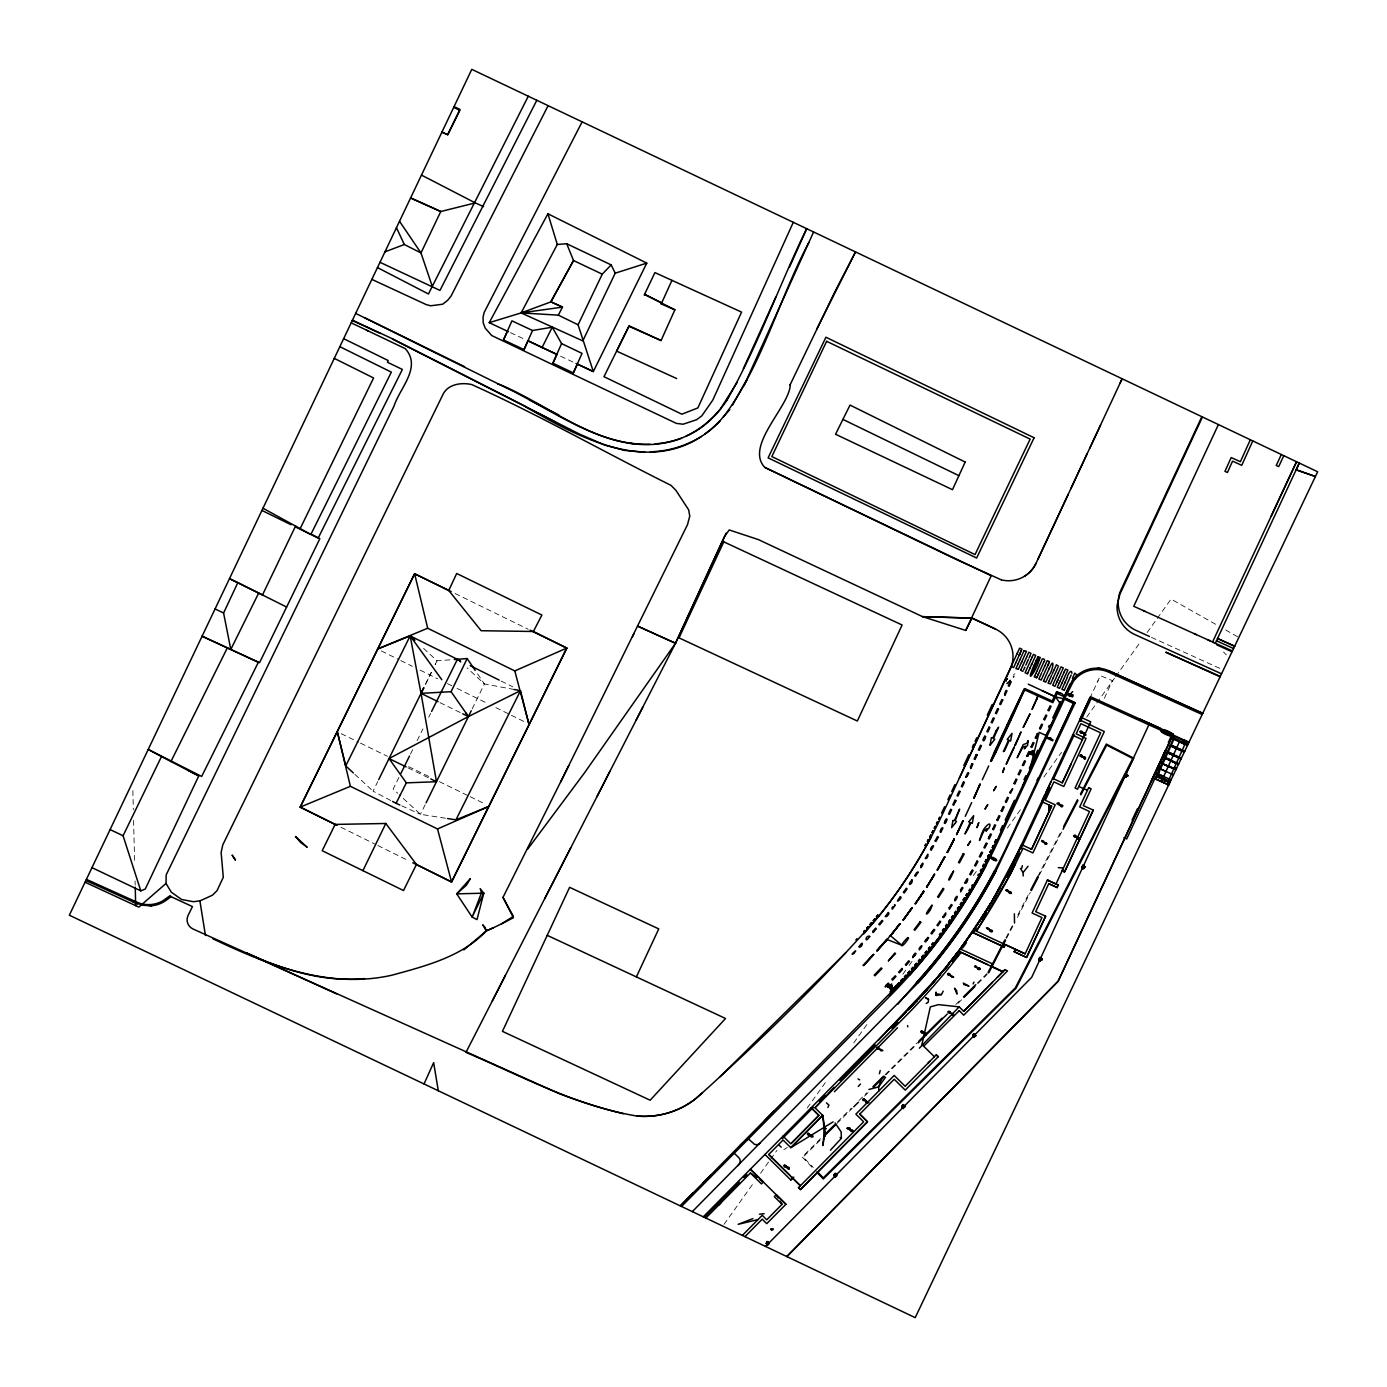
<?xml version="1.0" encoding="UTF-8"?>
<svg xmlns="http://www.w3.org/2000/svg" width="1387" height="1387" viewBox="0 0 1387 1387"><rect width="100%" height="100%" fill="white"/><g stroke="black" fill="none" stroke-linecap="round" stroke-linejoin="round"><path stroke-width="0.75" stroke-dasharray="5 3.75" d="M1104.364 698.337L1112.374 680.653L1100.376 675.677L1090.65 696.586M1097.568 681.71L1098.036 680.688M1014.955 673.839L1013.498 674.55M390.787 800.507L373.051 791.162L377.749 781.574M472.187 708.878L484.41 683.947L476.365 672.106M425.168 804.72L420.452 814.308L399.837 804.997M398.919 777.413L393.162 789.064L397.705 793.26M410.448 754.129L413.343 748.304M417.175 740.537L422.948 728.903M428.722 717.252L430.629 713.369M1005.956 937.889L1012.926 924.453M1017.885 914.865L1029.813 891.824M1037.753 876.48L1061.61 830.414M1006.529 938.427L1013.481 925.025M1017.434 917.379L1030.316 892.482M1039.244 875.249L1062.043 831.229M724.031 1224.34L754.251 1182.053M760.561 1173.263L769.369 1160.919M770.635 1159.168L776.928 1150.36M807.147 1108.092L827.293 1079.901M853.733 1042.92L867.586 1023.554M902.85 974.229L907.878 967.19M909.144 965.421L912.923 960.151M973.362 875.596L978.407 868.557M1007.361 828.056L1021.213 808.673M1043.874 776.98L1061.506 752.309M1086.697 717.096L1095.505 704.752M1096.77 703.001L1114.402 678.347M1115.651 676.579L1140.842 641.349M1147.136 632.541L1155.96 620.214M1157.209 618.463L1171.061 599.08L1216.243 624.653M787.313 1147.378L783.811 1149.754M820.584 1138.675L802.154 1156.966L812.73 1167.975M837.488 1121.892L851.323 1108.161M859.004 1100.55L866.684 1092.921M885.131 1074.613L917.396 1042.591M955.816 1004.465L961.954 998.363M977.315 983.123L988.081 972.443M820.046 1140.27L803.177 1157.018L813.233 1167.455M836.916 1123.539L852.242 1108.317M864.5 1096.146L869.112 1091.586M885.964 1074.838L916.634 1044.411M958.036 1003.321L962.63 998.761M977.956 983.539L987.163 974.42M449.943 659.848L437.026 660.801L422.792 647.608M445.504 818.226L420.452 814.308L399.213 794.664M514.144 689.478L484.41 683.947L467.02 667.84M1151.435 637.361L1221.41 669.106M510.433 332.637L525.864 339.884M560.556 356.182L574.045 362.527M455.075 593.515L528.256 629.265M439.991 702.637L460.831 712.831M341.185 733.688L358.522 742.166M360.447 743.103L387.424 756.279M408.61 766.63L429.797 776.98M439.419 781.679L468.303 795.791M470.228 796.727L485.641 804.252M408.021 767.826L430.802 778.939M381.373 650.971L398.832 659.605M400.774 660.559L412.424 666.332M420.192 670.164L437.651 678.798M447.36 683.6L455.109 687.449M457.051 688.403L488.103 703.764M495.87 707.613L509.445 714.322M511.387 715.293L524.98 722.003M340.959 827.259L375.894 844.544M377.836 845.515L408.888 860.876M501.158 681.052L512.774 686.825M1225.657 629.975L1238.834 637.431M354.864 774.327L373.051 791.162M1223.525 651.994L1226.333 654.889M132.857 790.659L133.325 809.783M133.585 820.393L134.574 860.321M135.076 881.022L135.18 885.131M431.374 672.296L424.786 685.715L431.374 672.296M437.026 660.801L435.137 664.633L437.026 660.801"/><path stroke-width="1.5" d="M772.906 1229.888L772.906 1228.917M974.541 1034.199L973.483 1034.65L974.61 1034.407M560.677 782.008L687.467 524.719L689.772 516.137L688.663 509.861L675.885 490.287L671.013 485.363C604.403 452.197 539.526 415.233 471.736 384.563C461.871 382.327 448.608 383.887 443.303 393.787L222.804 844.822L221.122 852.433L223.29 877.295L217.013 890.679L212.384 895.239L199.901 900.891L193.313 901.706L181.541 899.469L171.277 892.153L166.024 883.45L166.163 874.92L394.047 406.044C399.751 387.979 422.047 367.243 405.264 348.64L351.188 322.824M787.469 1168.409L786.498 1166.866M787.053 1167.334L785.892 1165.808M865.956 1101.035C863.91 1104.555 873.238 1101.694 866.355 1102.214M924.106 1032.934L925.961 1035.205L926.048 1033.28L924.314 1034.026L926.013 1034.754L925.753 1033.367M951.378 1013.446L951.759 1014.66M1044.186 842.169L1043.457 841.146M1045.209 844.094C1044.931 843.764 1049.456 843.539 1044.064 842.672M880.572 1050.67C883.64 1050.046 878.751 1050.722 882.843 1050.6C880.78 1049.248 879.479 1049.005 877.503 1047.168C874.868 1048 879.566 1050.843 879.081 1048.139M973.137 1037.077C974.992 1037.441 972.339 1036.124 975.546 1035.135M976.743 967.71C971.94 965.3 977.87 966.496 977.956 968.941M1007.69 890.142C1007.447 888.911 1003.876 891.442 1007.708 890.333C1003.148 888.269 1009.632 893.575 1008.626 891.026M1082.484 868.747L1083.888 868.626L1082.571 867.829M767.375 1241.868L767.826 1242.665M768.138 1241.66C765.607 1242.319 768.363 1248.543 767.878 1241.937M834.437 1176.453C837.419 1175.257 832.755 1176.887 834.714 1173.541M835.841 1173.575C834.385 1174.39 835.373 1172.587 835.858 1176.332M973.969 1034.269L974.714 1034.234M767.462 1244.052L767.288 1245.214M767.895 1244.243L766.734 1244.156M902.868 1104.624L903.457 1107.415L903.11 1104.728M903.457 1107.467C901.377 1107.051 905.33 1109.063 902.261 1108.109M903.613 1107.762L903.128 1107.537M903.665 1105.82L903.37 1108.542L902.833 1107.554M975.876 1035.708L974.68 1036.089L973.761 1034.442M973.362 1034.719L974.246 1034.979M974.472 1036.748C974.576 1037.303 971.195 1034.442 975.13 1035.829M1040.475 958.885C1040.198 957.238 1039.175 957.966 1040.839 957.828M1041.516 958.538L1039.591 960.341L1041.533 958.712M1040.198 958.001L1040.25 961.295L1039.886 959.908M1083.975 865.54C1080.334 865.488 1086.316 866.476 1082.397 868.574M1084.946 866.511C1084.842 867.707 1082.311 867.291 1082.571 867.412M1125.464 777.309C1126.539 777.431 1126.157 773.513 1126.625 776.668M1126.331 774.709C1127.614 772.611 1123.973 774.639 1126.539 774.05M767.479 1245.197L767.15 1244.122M767.358 1242.613L767.947 1241.816L767.098 1242.319M835.529 1173.766L834.679 1174.095L835.667 1173.194M835.754 1176.661L834.523 1176.817L835.217 1175.743M903.856 1105.075L902.538 1105.058L903.024 1107.814M903.665 1105.231L902.504 1105.595L903.683 1105.092M973.223 1034.182L974.385 1036.158M1040.371 961.104L1039.678 960.133M1039.851 960.602L1039.366 960.497M1040.077 958.365L1039.609 957.481L1040.839 957.637M1082.796 866.234C1084.599 866.944 1081.652 867.846 1083.715 868.453M1082.571 868.557L1082.71 865.783L1083.178 867.447M1127.839 775.801L1126.938 774.813L1126.105 776.703M1125.204 776.98C1128.741 773.946 1123.678 773.131 1126.4 776.408M767.046 1244.52L767.375 1242.787L767.323 1243.74M767.861 1244.885L768.589 1243.411M766.994 1244.451C767.358 1243.931 767.826 1243.428 769.3 1242.839M835.165 1177.112L834.714 1175.066L835.72 1175.049M834.506 1175.274C833.188 1175.292 836.413 1174.425 835.095 1174.304M835.234 1174.546L835.546 1176.228L834.627 1175.933M902.504 1105.63L903.093 1105.352M973.31 1037.251L973.431 1034.477M974.472 1033.714L974.402 1036.835L974.541 1034.598M1040.025 960.255L1039.522 957.619M1040.059 958.764L1040.025 959.735L1039.227 958.642M1041.845 959.96L1040.025 959.908M1082.831 865.852L1083.282 867.135M1125.967 775.853L1126.036 774.9M1126.469 774.466C1126.053 775.056 1126.504 775.818 1127.943 775.922M1126.331 774.379L1126.123 776.165M902.885 1107.988C901.273 1105.907 906.821 1108.196 904.532 1105.976M903.492 1107.797C901.047 1105.508 902.191 1107.519 902.469 1106.185M1040.614 960.22L1040.562 958.781M887.611 986.816L889.882 984.805L888.755 986.851M1069.169 694.939C1064.28 693.049 1072.411 693.985 1067.817 694.974C1065.233 690.778 1071.926 696.118 1068.25 694.211M1070.903 695.754C1075.272 691.801 1071.96 700.608 1071.544 695.043M1068.874 694.87L1071.371 693.743M936.173 995.467L936.034 992.329L936.173 995.467L941.426 994.6L943.212 991.15M85.873 880.502L137.296 903.787L151.495 905.815A30.271 30.254 25.5 0 0 166.735 899.903L170.965 896.643L170.202 895.586L162.244 901.203A28.988 28.971 30.4 0 1 137.764 902.538L86.41 879.358M1034.182 754.129L1034.061 754.58A2.237 2.237 0 0 1 1033.142 755.707L1032.153 754.753L1033.298 752.361L1032.569 753.817L1033.939 753.904M1010.1 680.289L1008.886 682.265M928.527 999.403L925.701 997.721L928.527 999.403L928.215 1002.316L926.187 1003.477M825.248 1132.156L822.803 1145.558L824.728 1127.787L822.734 1115.391L814.984 1107.762L822.352 1099.908M1009.805 680.566L1009.389 681.537M1032.431 754.649L1032.726 753.765M771.571 1229.905L771.64 1228.743L772.871 1228.882L771.172 1228.899L771.64 1230.061M772.074 1229.402L772.022 1229.593M1006.216 680.826L1005.887 678.937L1007.517 679.023M992.867 858.293C990.11 854.635 991.826 861.154 992.797 857.617M994.462 860.165C992.572 855.987 989.243 857.599 992.294 858.744M1033.662 752.066L1033.332 754.424L1031.911 753.713M837.02 1175.743L836.361 1174.477M836.517 1175.066L836.708 1174.321M1081.964 866.927L1084.669 866.442M766.664 1242.925L766.3 1243.81L768.797 1243.879M766.578 1243.237L768.051 1243.706M768.017 1243.584L768.363 1242.7L768.329 1243.879M768.121 1243.428L768.814 1242.561L768.346 1243.723M903.96 1107.138L904.827 1106.237M902.348 1106.254L902.174 1107.242L904.151 1107.155L904.359 1106.063L903.769 1107.121M973.31 1036.106L973.553 1035.222M972.703 1035.76L974.974 1035.101M975.841 1035.916L975.182 1035.586M1039.296 959.232L1038.846 959.353M1042.088 959.561L1041.88 958.642M1082.588 866.476L1082.155 867.516M1127.319 775.281L1125.707 775.073M1084.339 867.256L1084.443 867.655M785.944 1166.484C783.932 1161.821 782.805 1169.05 786.065 1166.294C782.719 1163.884 785.111 1167.577 786.412 1167.178M849.954 1129.989C852.034 1131.185 847.665 1126.296 847.942 1129.157C855.207 1126.92 841.042 1128.567 849.537 1128.481M850.595 1129.625C850.006 1132.468 856.282 1131.584 851.341 1129.937C852.329 1134.341 853.3 1127.926 851.133 1131.064M864.014 1099.145C860.807 1100.186 867.464 1101.642 863.858 1098.816C859.836 1099.458 867.17 1102.526 864.326 1099.007M922.944 1032.379C920.933 1027.715 919.806 1034.945 923.066 1032.188C919.841 1028.773 922.06 1035.135 922.875 1031.703M951.291 976.725C957.03 977.263 950.962 977.991 948.413 973.657C946.697 976.136 952.436 974.974 948.795 973.31C945.397 973.154 950.199 977.488 949.818 974.194M951.343 976.101L953.164 977.037L949.887 974.818M949.679 1011.695C945.726 1011.782 952.8 1014.538 949.159 1011.21C945.397 1011.47 951.534 1015.163 950.008 1011.73M976.431 967.016C973.83 963.254 975.286 969.808 976.379 966.358M977.436 967.502C977.02 969.842 981.892 969.409 978.372 967.745C975.928 969.738 982.36 970.623 979.534 967.918M990.11 931.024C989.659 928.302 994.306 931.18 991.705 931.995C988.862 931.804 989.382 926.863 986.434 927.99C990.613 930.192 985.325 928.458 988.619 928.492M990.162 930.417L991.965 931.336L989.156 929.637M1009.753 893.107C1013.602 893.228 1007.309 890.038 1009.823 893.401C1014.226 894.32 1008.21 889.154 1009.424 893.072M1058.68 804.703C1061.818 800.923 1052.438 803.905 1059.859 804.564C1059.2 807.113 1065.233 806.384 1060.83 805.206C1060.83 809.54 1065.337 804.183 1060.743 805.327M1084.703 733.394C1087.304 738.352 1084.911 731.695 1080.438 731.642C1080.629 734.833 1084.339 731.226 1080.698 730.984C1078.028 731.816 1082.952 734.711 1082.189 731.885M1083.576 757.51C1085.327 762.052 1087.044 755.291 1083.576 757.51C1086.038 761.307 1085.085 754.788 1083.524 758.117M1075.168 835.529C1072.012 836.916 1078.965 837.419 1074.526 835.147C1071.544 836.621 1078.219 838.598 1075.462 835.373M787.417 1167.733C789.896 1172.431 789.931 1164.924 787.417 1168.045C791.11 1170.368 787.331 1166.016 786.88 1167.334M866.407 1101.607L868.227 1102.526L864.864 1099.683M879.046 1048.745L877.225 1047.826L879.67 1049.664M924.106 1033.09L922.754 1032.674L925.389 1033.211M951.707 1014.001C954.533 1018.751 953.719 1010.95 951.742 1014.469C955.314 1016.203 952.002 1012.666 950.771 1013.134M1043.509 841.822C1041.672 838.875 1040.146 841.441 1043.978 842.516M1032.951 750.558L1031.893 751.095M1033.471 751.182L1033.194 751.511M952.869 820.827L951.621 827.675L954.741 823.739M952.938 820.428L954.412 820.584M990.162 744.403L989.989 745.339L994.826 739.219L993.456 738.595L998.363 727.776M990.249 743.935L991.376 737.659L992.988 737.797M1173.471 774.83L1159.497 768.502L1158.197 773.981L1157.174 773.495M1029.553 770.843L1039.192 732.319L1046.041 735.509M879.393 1073.677L880.225 1070.521M1021.734 868.175L1022.375 865.696M1069.897 694.089L1070.677 695.13L1069.758 695.216M890.038 985.897L887.663 986.955M889.882 986.955L890.367 985.186L890.385 986.244M890.142 987.787C890.09 990.647 893.089 985.949 890.385 986.261M890.679 985.238L891.598 985.914M1029.795 752.777C1028.842 757.597 1033.696 750.956 1030.489 751.945M1005.887 679.474L1006.112 680.826M888.339 985.602L888.599 986.903M1093.164 810.199L1064.488 871.99L1062.078 870.863L1062.841 869.216M882.028 1077.786L878.664 1086.871L878.873 1090.91M827.9 1107.502L828.889 1105.04L826.444 1102.856M994.964 860.529C998.536 860.859 993.213 857.166 994.635 860.512M995.346 859.056C991.878 859.905 998.987 862.333 996.005 859.09M1162.757 763.89L1176.124 769.265M1168.704 784.851L1166.935 784.054L1181.845 751.113M1170.212 745.547L1184.238 752.187L1184.307 751.113L1170.177 745.617L1171.235 745.183M1172.778 745.998L1172.448 746.709M1178.95 757.475L1181.273 758.429M1032.396 754.129L1034.182 753.401M950.164 1012.874L950.164 1012.077M977.904 968.282L978.875 967.866M1178.69 763.856L1164.647 757.475M1166.918 752.604L1181.013 758.984L1178.742 757.943M903.735 1107.017L904.688 1106.167M903.908 1106.601L903.093 1105.422M1084.322 733.359L1083.94 734.833M1045.538 844.128C1048.797 844.978 1044.706 840.747 1044.948 843.695M972.668 1035.361L974.94 1036.124L975.269 1035.187M1171.616 737L1172.466 734.677L1188.936 742.305L1183.666 739.739L1182.123 743.155L1183.596 739.878M1181.811 750.506L1181.672 750.818M1184.897 744.334L1179.453 741.716L1176.748 747.68M836.049 1174.754L835.962 1174.633M902.764 1106.982L904.012 1106.445M1040.787 958.85L1041.29 958.868M1126.487 775.368C1122.534 775.385 1126.729 775.16 1125.516 775.853M1127.596 775.992L1127.492 774.848M1127.232 775.004L1124.545 774.761L1124.805 775.697M552.876 363.169L556.95 354.483L527.996 340.682L524.043 349.593L503.464 339.936L511.959 320.848L532.539 330.505L552.269 327.193L561.579 343.612L582.037 353.373L573.334 372.93L552.876 363.169L561.579 343.612M524.043 349.593L532.539 330.505M766.526 1242.977L768.259 1242.856M1048.711 675.66C1053.01 671.169 1055.334 654.439 1049.023 668.846M834.038 1174.685C833.778 1176.835 839.204 1174.13 834.367 1174.425M1039.331 958.972L1041.984 959.787L1041.706 958.556M1041.308 959.544L1040.943 959.856M1173.922 739.219L1155.891 779.061L1154.816 778.558L1168.721 784.817C1170.229 779.771 1169.241 787.175 1166.935 784.019M1158.249 775.957L1170.333 781.436M674.88 309.821L644.556 294.373L661.686 302.851L661.218 303.926L674.88 309.821L661.062 340.543L628.918 326.257L616.626 351.119L676.7 378.564M1036.678 677.775L1034.286 676.943L1034.685 676.076M1170.108 745.79L1184.307 752.049M1174.026 768.381L1175.864 769.82L1161.838 763.474L1173.991 768.433M661.686 302.851L661.218 303.926L671.949 280.365M743.345 368.717L775.732 297.217M789.359 267.431L806.766 228.716M808.829 242.534C778.54 299.627 762.521 365.405 723.147 417.296M1018.387 669.227L1015.891 668.621L1017.989 663.992M1027.49 673.597L1030.056 667.91M1031.46 664.824L1035.708 655.444L1033.419 654.404L1031.997 657.507M1039.158 660.056L1040.302 657.525L1037.909 656.692M1058.524 666.228L1056.391 664.806L1054.189 669.678M1059.581 688.351L1057.258 687.345L1059.269 682.907M1172.171 736.549C1154.556 732.128 1160.451 725.124 1173.055 734.156L1058.125 981.216L786.706 1256.501M1161.196 731.434L1172.223 736.428L1173.159 734.382M1170.975 760.405L1178.43 764.393M806.645 228.664C778.87 285.462 758.03 346.369 726.233 401.363C715.935 415.823 702.515 428.618 686.166 435.969M424.023 1083.958L433.646 1062.65L438.292 1090.737M813.597 231.976L746.743 379.535L732.423 405.264M959.284 778.228L1019.618 648.18L1021.924 649.203L1020.971 651.283M1015.821 662.674L1016.602 660.958M1016.758 660.593L1019.757 653.97M1019.306 654.993L1019.93 653.624M1021.421 650.312L1020.347 652.688M1018.457 669.071L1021.872 661.547M1024.473 655.791L1026.519 651.283L1024.057 650.607M1020.711 670.233L1022.947 671.395M1029.934 655.982L1030.593 654.508M1031.096 653.416L1028.825 652.323L1026.675 657.039M1027.802 672.903L1027.403 673.805L1025.097 672.782L1026.432 669.834M1031.182 659.31L1032.24 656.987M1029.691 668.759L1031.98 663.679M1038.013 674.845L1038.568 673.614M1047.896 665.205L1048.676 663.489M1048.173 664.616L1049.283 662.154M1043.163 675.677L1042.573 676.96M1049.491 667.84L1043.527 680.982M1054.068 669.938L1052.144 674.169M1050.514 683.912L1048.069 683.184L1048.919 681.312M1055.576 678.85L1052.681 685.23L1054.97 686.305L1056.842 682.144M1057.154 681.468L1057.865 679.907M1059.009 677.359L1056.894 682.04M1061.54 671.776L1059.165 677.047M1065.355 669.488L1064.106 672.244M1065.493 669.175L1067.886 670.008L1065.528 675.192M1059.755 687.969L1061.905 683.202M1062.563 681.763L1061.644 683.774M1063.465 679.751L1062.789 681.26M1065.233 681.953L1061.887 689.339L1064.28 690.206M1071.163 674.984L1068.562 680.722M1162.254 758.741L1162.41 758.186M1155.874 772.854L1155.544 773.599M1152.32 780.448L1151.435 780.69L1165.964 750.592M1167.715 752.95L1181.221 758.533M1158.37 776.321L1158.786 777.396M1158.648 776.755L1158.873 776.269M1164.629 779.147L1165.028 780.222M151.495 905.815L142.185 905.208M995.589 629.109L971.975 618.151L922.58 616.643L972.027 618.047L995.571 629.109A30.254 30.254 0 0 1 1010.152 669.332L941.929 815.435C925.077 851.271 903.943 885.062 879.063 915.871C823.705 978.858 763.491 1037.649 701.25 1093.806L693.517 1100.342A83.22 83.22 0 0 1 636.65 1115.998C576.229 1105.959 521.651 1076.156 465.98 1052.352L675.521 643.256L724.343 536.734L729.233 529.955L758.377 539.595L922.58 616.66L965.751 630.444L991.202 575.761L764.74 467.384C744.403 445.626 790.139 406.044 790.313 384.338M1017.052 653.849L1017.538 652.774M1015.683 662.986L1013.62 667.546L1011.296 666.54M1019.358 654.872L1020.659 651.994M1018.11 663.732L1019.514 660.645M1019.653 660.333L1020.069 659.414M1020.208 659.12L1023.987 650.763M1021.473 662.431L1024.317 656.155M1022.6 666.055L1023.45 664.165M1023.554 663.94L1026.605 657.213M1020.953 669.678L1022.514 666.228M954.533 820.324L959.613 809.124L955.348 820.376M955.21 820.653L956.475 821.555L954.88 823.566M993.075 737.589L996.195 730.706M996.265 730.55L998.657 727.117M1023.554 670.042L1024.906 667.078M1025.808 665.084L1026.484 663.593M1026.675 663.159L1027.403 661.547M1027.524 661.304L1028.443 659.258M1029.085 657.854L1029.691 656.519M1026.571 669.505L1031.044 659.623M1033.748 665.899C1023.987 688.628 1037.909 667.65 1038.95 660.524M1033.783 665.795L1037.701 657.161M1035.829 661.304L1036.314 660.229M1034.806 675.798L1035.725 673.77M1035.846 673.493L1036.765 671.481M1036.852 671.256L1041.446 661.131M1041.568 660.871C1041.481 656.64 1046.7 659.605 1043.839 661.946M965.144 833.587L970.137 822.56L968.819 821.797M968.143 828.819L965.005 833.916M968.559 827.883L970.9 822.734L972.27 823.358L973.674 815.677L969.01 821.555M1037.181 676.665L1036.713 677.706L1039.574 671.395M1039.678 671.135L1043.735 662.188M1004.431 751.043L1003.356 751.581L1008.574 740.086L1007.187 739.462L1012.042 733.342L1010.638 741.022L1009.251 740.398L1004.587 750.714M1039.244 678.208L1041.741 672.678M1042.365 671.308L1044.896 665.743M1042.261 677.671L1041.204 680.029L1038.88 679.023M1043.405 675.14L1047.774 665.483M1048.607 675.885L1045.763 682.144L1043.475 681.104M1049.005 681.121L1051.606 675.4M1053.201 677.948L1054.328 675.486M1050.826 683.219L1053.184 678.018M1054.484 675.122L1057.241 669.054M1057.501 668.465L1057.969 667.442M1055.767 678.434L1057.137 675.4M1057.31 675.001L1058.177 673.094M1058.316 672.782L1060.986 666.887L1063.292 667.927L1062.026 670.719M1059.113 683.271L1060.049 681.208M1060.153 680.982L1061.991 676.908M1062.234 676.388L1064.314 671.776M1063.5 679.682L1064.106 678.347M1064.332 677.844L1065.476 675.33M1064.696 683.15L1067.175 677.671M1067.314 677.359C1067.453 674.307 1071.891 668.135 1071.908 673.336M1064.401 689.928L1068.51 680.861M1076.572 675.278L1074.752 679.301L1072.446 678.26L1074.769 673.128L1076.78 674.81M1069.932 695.095L1069.238 694.523L1070.123 694.714M1250.328 439.748L1240.394 461.715L1231.188 457.554L1224.946 471.355L1227.426 472.482L1232.558 461.16L1241.746 465.321L1252.79 440.927M1164.889 750.991L1165.08 750.818M1151.626 780.517L1165.219 750.506M1152.06 780.326L1165.34 750.956M1158.249 775.922L1157.642 777.292L1169.726 782.684M1161.422 781.522L1176.332 748.616M1164.022 782.684L1165.357 779.494M1182.261 750.194L1184.966 744.212M793.295 222.319L712.779 400.115L701.805 415.875L696.551 419.741L683.097 424.214L676.457 423.416L572.762 374.213L491.692 335.533L485.207 328.112L483.196 322.824L483.057 317.12L484.202 312.352L582.124 121.848M1044.914 665.691L1047.202 660.645L1049.491 661.686M1172.206 736.48L1172.604 734.815L1171.096 738.144L1187.428 745.478M1296.134 469.794L1315.413 476.504L1296.221 469.812L1299.22 463.015M981.58 834.09L979.499 840.453L983.99 830.605M981.649 833.899L982.412 832.235M982.551 831.957C983.435 827.9 992.659 819.006 989.208 827.692L985.949 831.194L987.163 828.524L984.094 830.397M692.321 1211.614L918.107 982.759A554.973 554.973 0 0 0 995.866 871.244L1075.22 702.776L1064.939 698.06L1073.365 681.381A28.919 28.919 0 0 1 1108.681 672.158L1202.165 714.513M1163.693 776.495L1157.157 773.53L1171.079 779.841M979.933 784.244L974.021 798.114L979.95 784.192M1026.813 755.915L1028.807 751.615L1029.726 752.049L1028.46 754.753M1057.31 887.559L1048.78 883.606L1035.708 911.692L1045.659 916.183L1026.657 957.429L1014.192 951.655M1120.193 382.933L1122.135 378.772L1037.857 559.394M1002.87 733.81L1007.187 724.569M1036.765 699.291L1032.153 709.208M1021.734 844.666L1008.072 872.787L992.086 901.151L1018.977 850.387L1013.134 862.541L1044.654 795.288M1065.06 751.477L1041.724 801.599L1051.606 806.194L1031.616 849.295L1021.716 844.7L1007.95 873.012A665.708 665.708 0 0 1 979.707 921.072M1051.623 806.142L1031.616 849.26L1030.61 848.792M985.654 911.727L960.688 948.292L972.304 932.289L1004.24 947.113L1005.384 944.651L1025.149 953.84L1041.966 917.587L1032.084 913.01L1047.393 880.069L1048.867 880.745M1088.691 787.625L1079.693 806.939L1089.541 811.534L1055.992 884.039L1047.393 880.069L1058.368 885.166L1057.223 887.645L1048.711 883.692M1015.336 949.193L1014.122 951.725L1026.484 957.446L1045.59 916.27M786.949 1256.622L1058.212 981.216L1173.298 734.278L1149.511 723.459L1031.72 977.298L765.52 1246.428M448.764 590.498L456.687 573.49L541.901 615.048L533.388 631.484L481.15 630.721L448.764 590.498L414.626 573.75L300.216 807.113L335.134 824.415L385.811 823.479L416.447 864.465L451.573 881.993L566.78 648.076L533.388 631.484M636.373 976.916L658.756 928.909L569.606 887.333L502.441 1031.356L650.139 1100.22L725.54 1018.491L547.224 935.341M1070.764 488.883L1087.2 453.549M941.6 813.181L944.616 806.714M947.876 799.727L950.112 794.907M951.725 791.474L954.897 784.643M963.792 765.555L968.906 754.58M972.322 747.264L973.674 744.334M975.061 741.351L976.743 737.763M987.232 715.241L992.294 704.388M950.632 809.488L948.569 813.926L949.471 814.342L951.603 809.765L950.702 809.349M954.897 800.334L952.834 804.772L953.736 805.188L955.868 800.628L954.949 800.195M963.41 782.043L961.347 786.481L962.266 786.897L964.398 782.32L963.48 781.904M970.432 766.994L970.796 768.606L972.928 764.029L972.01 763.596M970.536 766.768L971.992 763.63M976.205 754.597L974.142 759.036L975.061 759.452L977.107 755.031M980.47 745.46L978.407 749.882L979.309 750.298L981.441 745.738L980.54 745.304M984.787 736.15L985.706 736.584C984.441 743.103 980.869 741.386 984.718 736.306M992.953 718.639L991.185 722.436L992.104 722.87L994.236 718.293L993.317 717.859M997.513 708.861L995.45 713.282L996.369 713.716L998.432 709.294M1004.587 693.673L1004.881 695.424L1007.014 690.847L1006.112 690.414L1004.899 693.015M955.799 800.767L955.14 802.206M960.064 791.613L958.001 796.051L957.082 795.618L959.215 791.058L960.133 791.474M967.172 776.373L965.612 777.327L967.727 772.767L968.663 773.183M967.276 776.165L968.594 773.322M1002.697 700.14L1000.634 704.561L999.715 704.145L1001.83 699.585L1002.766 699.984M994.41 751.962L996.438 747.61M996.542 747.385L1002.836 733.879M1007.205 724.517L1011.366 715.588M1011.47 715.363L1024.352 688.888L990.63 761.272L994.34 752.101M961.59 823.618L962.89 820.827M963.133 820.879L956.614 834.541L961.572 823.635M965.265 816.302L971.663 802.588M973.795 798.01L980.176 784.296M982.308 779.719L988.706 765.988M1030.905 675.417L1039.106 657.819M995.797 752.586L991.098 761.48L1024.82 689.096L1010.811 720.338M995.901 752.361L1010.707 720.581M1010.377 754.736C996.091 786.394 1023.814 727.221 1010.724 753.991M1023.173 727.291L1030.021 713.785L1023.398 727.395M1036.8 699.239L1038.083 695.286L1032.153 709.208M1052.248 701.007L1056.513 691.87L1060.015 693.448C1049.838 690.674 1065.493 692.702 1062.979 696.17L1057.137 693.517L1056.079 695.789M1023.571 765.26L1025.461 761.203L1024.542 760.769L1022.41 765.347L1023.45 765.503M1027.715 756.348L1026.675 756.192M1027.819 756.106L1028.287 755.135M1036.245 738.04L1037.511 733.411L1035.205 737.901L1036.106 738.317M1055.923 696.101L1052.872 702.672L1024.299 689.738L1024.82 688.593L1051.797 700.799M1000.408 830.345L1002.61 825.612M1005.194 820.081L1014.417 800.282M1023.97 779.771L1025.877 775.697M1029.345 768.259L1031.477 763.682M1031.772 763.041L1037.753 750.176M1048.52 727.083L1049.318 725.401M1052.785 717.946L1060.361 701.666M888.738 995.519L908.728 974.333A541.641 541.641 0 0 0 996.455 841.753L1070.227 683.774M999.472 835.962L1002.402 829.651M1003.494 827.328L1007.187 819.388M1009.407 814.637L1011.522 810.06M1022.808 785.874L1025.964 779.078M1026.831 777.205L1028.582 773.478M1034.217 761.359L1035.534 758.568M1039.244 750.61L1040.302 748.304M1041.446 746.033L1043.561 741.456M1046.127 735.803L1047.757 732.301M1050.184 727.1L1054.155 718.587M1063.292 699.135L1064.349 696.846M1037.025 780.292L1038.135 777.899M1056.339 740.329L1073.503 703.469L1064.401 699.187L997.582 842.29C970.813 899.383 934.023 951.638 889.639 996.403L681.537 1206.465M1045.885 792.636L1050.757 782.181M1063.5 754.857L1089.783 698.407M1089.714 698.597L1081.01 717.304L1090.754 721.829L1062.182 782.771M1218.41 424.578L1133.751 606.275L1232.402 650.954M1074.231 734.781L1053.322 779.563M1080.438 721.448L1091.118 698.632L1188.676 742.877M1281.328 454.503L1276.231 465.477L1278.693 466.621L1283.79 455.682M1212.55 642.042L1296.55 461.75L1271.186 516.189M1132.087 820.202L1137.531 808.534M1168.322 742.426L1171.044 736.601M1299.29 463.05L1215.307 643.291L1213.937 642.666M1173.801 737.867L1126.677 838.979L1123.938 837.696M1024.282 576.385A30.254 30.202 -36.3 0 0 1036.037 563.295L1068.285 494.275M1089.818 448.157L1100.584 425.115M1073.503 703.469L1006.667 846.677C983.643 895.621 953.528 941.184 917.5 981.545L916.339 982.88M1020.936 848.931L1049.664 787.417M1071.128 764.116L1062.355 782.857L1052.525 778.298M973.119 983.903L973.951 982.135M312.404 534.758L319.842 538.693L259.56 662.691L230.797 649.445L223.584 613.002L237.836 582.627L229.479 578.639L262.472 594.971L295.656 525.898M503.464 339.936L506.723 333.001M573.334 372.93L577.46 364.122L593.324 371.577L646.775 263.114L547.917 213.771L489.23 322.668L508.509 331.736M1013.88 676.128L1013.412 677.116M1050.15 737.711L1050.843 738.023M187.505 770.08L198.757 775.905L145.288 888.998L140.798 890.87L91.975 867.655M1162.063 763.006L1162.965 763.439M644.244 295.015L654.924 272.598L741.577 312.11L697.869 407.917L681.867 414.21L603.969 376.692L629.126 325.858L661.062 340.543M945.397 820.653L944.287 822.994L945.171 823.462L945.917 821.919M945.917 821.902C948.24 819.301 946.385 816.787 945.171 821.139M575.969 363.429L593.324 371.577L578.084 324.766L602.253 274.158L611.164 264.9L566.711 243.731L557.297 244.476L521.148 312.907L489.23 322.668M789.844 385.343L834.731 292.12L855.519 251.914L816.718 329.152M646.775 263.114L615.221 273.17L582.8 340.89L521.148 312.907L550.951 301.863L573.524 260.531L566.711 243.731M140.798 890.87L123.079 835.737L161.447 756.608L148.236 749.413L201.67 776.46L258.329 662.31L202.086 636.2M362.909 870.655L385.811 823.479M426.104 802.813L468.425 716.542L451.087 691.697L467.176 658.565L475.221 670.406M300.285 528.395L373.588 377.975L334.267 358.383M632.368 636.91L634.084 633.408M987.007 843.608L984.839 848.046L983.938 847.613L986.14 843.071L987.059 843.521M337.076 825.352L300.216 807.113L414.626 573.75L451.208 591.625M378.686 779.65L423.85 687.64L421.024 693.361L436.489 781.731L406.339 782.857L389.036 758.568L468.425 716.542L520.506 690.657L528.863 723.927L514.802 670.927L427.681 628.242L377.489 649.047L410.153 635.887L460.484 660.871M462.738 713.768L468.425 716.542L471.251 710.785M743.9 385.881L746.969 379.639M335.134 824.415L322.2 850.716L403.513 890.541L416.447 864.465M412.771 862.783L451.573 881.993L566.78 648.076L530.181 630.201M212.904 938.791C268.662 965.404 329.742 989.52 392.521 975.044C425.896 965.855 461.802 956.805 486.352 930.868C495.592 926.967 504.504 922.32 513.415 917.709L502.978 897.406L568.826 765.52M258.675 593.064L230.797 649.445L202.086 636.234M170.948 761.515L227.347 647.85M377.472 267.587L428.444 293.975L528.274 96.223M353.338 772.923L345.762 765.901L410.153 635.887L414.886 640.274M400.843 773.53L409.494 756.071M431.6 711.444L457.537 659.033L460.709 661.963M1007.014 877.139L1019.168 852.71M379.986 262.299L439.974 290.42L536.804 100.28M392.556 801.443L396.093 803.298L406.339 782.857M447.585 818.555L455.942 819.856L520.506 690.657M541.97 347.704L552.269 327.193M940.854 832.2C938.947 833.24 941.496 826.323 942.952 828.004L941.079 831.749M726.129 533.215L675.521 643.256L584.326 773.096L527.563 849.277M1015.492 863.72L1007.083 880.381A661.148 661.148 0 0 1 976.327 931.18L1025.149 953.84M965.751 630.444L971.975 618.151M548.108 105.655L451.018 296.159L447.637 300.32L442.678 304.221L430.75 305.781L426.294 304.637L371.855 279.394M492.333 1000.894L505.353 975.477M544.623 898.828L570.75 847.804M596.895 796.779L609.933 771.311M636.113 720.182L642.666 707.387M1012.822 863.182L1006.858 874.816L1010.603 867.621M550.951 301.863L562.463 307.116L521.148 312.907L558.337 315.161L562.463 307.116L550.795 301.742L573.524 260.531L602.253 274.158M988.081 972.443L1004.968 939.814M1030.801 889.917L1037.753 876.48M1063.586 826.583L1077.508 799.71M1080.49 793.953L1106.323 744.056L1133.768 758.186L1015.995 988.255L823.289 1178.967L816.683 1172.102M988.688 972.894L1005.54 940.351M1031.321 890.575L1038.256 877.173M1063.031 829.305L1077.907 800.594M1080.872 794.855L1106.653 745.079L1132.746 758.516L1015.388 987.804L823.271 1177.91L817.532 1171.946M954.1 838.979L947.304 852.45L954.1 838.996M984.493 866.268L986.798 861.899L981.909 871.071L984.285 866.667M737.173 382.396L720.599 408.68M980.28 870.88L981.233 869.112M903.093 1105.682L903.162 1106.531M974.315 1034.477L973.535 1034.927M767.028 1241.4L767.687 1242.076M977.818 875.336L978.476 874.157M834.61 1176.488L835.615 1176.159M834.298 1175.587L835.945 1175.309M835.459 1176.193L835.546 1176.904M974.367 1037.407L974.211 1036.349M1126.4 776.113L1125.446 777.101M1082.397 868.383L1083.802 868.262M1082.501 868.21L1083.75 867.95M978.893 876.532L976.621 880.537L977.558 878.89M993.56 858.605L992.901 858.241M993.525 859.177L994.566 859.177M891.46 986.59L890.87 986.868A2.237 2.237 0 0 0 889.552 988.532L890.714 989.139A2.237 2.237 0 0 0 892.118 987.44L891.408 986.712M926.568 858.328L925.268 858.553L927.799 854.201L927.868 856.091M926.776 857.981L927.626 856.525M965.092 882.427L964.693 883.103C967.849 884.941 969.27 873.099 965.265 882.115M971.68 886.016L972.426 884.75M976.327 931.18L986.209 914.657M988.411 910.982L1010.377 874.261L1022.999 848.307L1032.934 852.918L1055.212 804.859L1045.33 800.282L1053.877 781.887L1063.76 786.481L1086.056 738.421L1076.173 733.827L1080.906 723.685L1100.654 732.839L1075.081 788.024L1077.543 789.168L1104.295 731.538L1079.675 719.922L1090.425 696.655L1149.511 723.459M968.819 890.835L969.842 889.102M809.731 1135.155C807.546 1130.422 806.627 1135.485 808.76 1134.965C804.876 1133.786 810.511 1132.329 808.846 1134.878M810.077 1135.364C815.261 1135.294 809.419 1137.808 811.724 1135.294M1060.205 804.772L1060.916 806.263M1008.782 891.39L1009.268 892.725M988.706 929.117L989.416 929.481M1076.745 837.072L1077.612 838.65M1077.439 838.372C1081.479 842.308 1078.219 834.523 1077.751 838.996M985.897 911.328L992.676 900.198L978.459 922.927M960.463 890.107L962.093 887.437L962.959 887.957L961.468 890.385M960.55 891.91L961.33 890.627M726.025 401.224L728.643 396.959M965.369 899.313L968.057 894.979L962.474 903.908L965.231 899.556M926.811 887.143L934.439 874.157L926.759 887.212M955.279 898.377C958.261 893.263 957.429 898.741 954.932 900.822L954.793 899.175M916.478 872.891L914.692 875.7L915.541 876.237L918.246 871.99L916.634 872.648M1069.273 694.731L1069.273 693.795M976.188 926.36L977.87 923.811L970.657 934.457L972.998 931.058M923.517 891.2L915.368 903.873L923.967 891.425A502.892 502.874 0 0 1 915.16 903.735A504.643 504.643 0 0 0 923.759 891.304L923.551 891.13M942.9 916.946L945.709 912.889L945.622 914.779M945.501 914.952L943.663 917.605L942.831 917.032M1030.749 752.101L1030.61 752.95M1031.339 752.343L1032.934 750.644M1031.98 751.511L1033.194 751.997M1032.795 752.586L1032.535 753.8M903.457 892.309L906.3 888.252L907.115 888.824L904.237 892.968L903.492 892.43M919.39 1048.156L959.197 1006.858L963.705 1011.331L1004.899 969.686L1007.534 970.883L963.722 1015.18L959.249 1010.638M1008.054 682.56L1006.858 683.652M885.53 1077.266L878.664 1086.871L868.903 1089.488M939.797 921.332L936.971 925.25L937.785 925.84L940.733 921.748L939.918 921.159M944.079 930.833L947.078 926.672L937.577 939.554L940.646 935.479M960.255 948.864L972.356 932.237L1004.292 947.061M900.007 897.129C892.639 906.457 904.428 896.366 900.111 896.99M939.38 934.647L940.455 933.191M940.837 935.237L943.888 931.093M1068.84 695.546L1070.279 696.135M932.463 931.353L933.988 929.325L934.786 929.914L931.769 933.971L930.954 933.364L932.463 931.353M1023.19 875.995L1023.051 872.562L1028.044 866.286M911.952 907.739L903.301 920.066L912.005 907.67M892.066 907.792L892.257 909.196L895.308 905.191L894.511 904.584M892.396 907.358L893.089 906.457M933.988 944.235L930.885 948.188L934.092 944.114M925.961 939.849L924.782 941.357L925.58 941.964L926.897 940.282M926.169 939.571L927.886 937.369L928.683 937.976L927.088 940.039M729.787 409.598L719.836 420.902A114.74 114.74 0 0 1 708.67 431.097L704.891 433.888M1083.784 733.671L1082.276 732.509M1009.285 891.91L1007.76 890.766M1078.08 839.014L1079.433 838.442L1078.063 837.488M928.371 988.151L944.044 969.652L927.764 988.81M919.893 947.46C923.291 943.039 921.922 947.841 919.252 949.852L919.286 948.205M899.747 923.794L890.61 935.774L899.799 923.742M923.985 956.735L927.348 952.626L920.569 960.827L923.915 956.822M907.705 937.664C897.649 947.529 901.775 949.124 908.589 938.184L907.809 937.543M879.271 923.777L882.063 920.413L882.825 921.055L879.618 924.938L878.838 924.297M938.67 976.24L944.963 968.629L935.636 979.707M1030.836 754.025L1031.373 752.673M1033.627 754.875L1032.448 755.048M913.565 955.123L915.264 953.112L916.044 953.753L914.258 955.868M914.813 955.21L912.785 957.619L912.75 956.094M920.361 961.087L917.067 964.971L920.413 961.035M771.276 1228.657L771.293 1229.974M720.789 408.836L717.668 412.442A108.81 108.81 0 0 1 707.734 422.359C693.223 435.275 674.325 442.488 655.045 443.857M872.648 931.527L873.047 932.601L873.689 931.873M872.908 931.232L875.596 928.128L876.341 928.787L873.793 931.752M897.649 1004.344L917.171 981.927A553.638 553.638 0 0 0 994.739 870.655M934.994 980.574L918.142 999.316L922.407 994.722M906.162 965.265L905.399 964.606L908.728 960.792L909.491 961.468L906.37 965.023M927.192 989.382L936.017 979.361M886.934 939.328L876.913 950.632L886.9 939.363M834.835 1175.43L835.598 1175.465M902.33 1106.913L902.122 1106.393M1082.397 867.36L1082.189 866.632M1084.374 867.343L1085.033 867.395M1039.661 959.648L1039.678 958.816M858.241 1086.472L860.408 1084.079M902.313 969.565L899.4 972.79L898.655 972.096L902.053 968.369L902.452 969.409M927.418 989.104L923.603 993.3L926.603 990.093M918.073 999.316L919.754 997.478L908.052 1009.788L916.946 1000.582M902.434 981.32L913.339 969.253L894.962 989.191L898.672 985.325M830.432 1150.187L841.389 1138.311L841.129 1131.827L835.061 1122.967M859.524 945.986L858.726 946.836C862.125 948.933 864.326 938.756 859.767 945.743M825.3 1096.77L834.159 1087.339M844.492 1076.364L874.001 1044.966M878.422 1040.25L940.386 974.315M944.824 969.6L947.772 966.462M952.193 961.763L961.052 952.332L987.561 964.537M908.728 974.333L680.323 1205.892L693.413 1192.577M873.446 954.395L863.39 965.595L873.689 954.499A501.921 501.921 0 0 1 863.199 965.421A505.093 505.093 0 0 0 873.689 954.499M893.835 988.168L896.487 985.394L890.073 992.017L893.557 988.428M881.56 968.958L874.937 975.824L874.209 975.113L881.196 967.883L881.941 968.559M894.91 989.226L891.147 993.075L894.979 989.226M703.278 1216.815L906.266 1011.608L894.927 1023.103M886.31 985.099C882.635 989.104 887.801 985.966 888.98 983.816L888.269 983.106L886.328 985.082M897.493 1027.767L834.419 1091.708M721.205 1202.581L718.449 1205.355M824.728 1127.804L824.797 1136.438L822.734 1115.391L790.833 1147.673L783.066 1140.01L768.745 1154.469L790.209 1175.691M744.958 1236.649L762.226 1219.19L766.751 1223.663L785.909 1204.28L750.384 1169.172L763.353 1181.932L761.446 1183.874L750.419 1173.021L705.896 1218.063M764.948 1154.435L790.781 1179.973L792.636 1178.083L768.745 1154.469M963.705 1011.331L992.294 982.412M1004.916 969.669L1002.922 971.68L991.462 966.358L992.607 963.896L960.203 948.933A658.738 658.738 0 0 1 903.301 1014.608M927.903 1063.292L929.897 1061.263M703.14 1182.764L711.167 1174.668M739.6 1145.974L742.27 1143.269M764.428 1120.904L774.085 1111.16M737.884 1165.617L738.751 1164.751A5.115 5.115 0 0 0 738.682 1157.538L734.243 1153.256M704.388 1217.353L739.323 1182.105M743.831 1177.546L746.847 1174.494M782.355 1138.658L813.423 1107.294M819.336 1101.33L825.248 1095.349M840.002 1080.456L875.197 1044.948M891.824 1028.166L897.736 1022.184M814.984 1107.762L905.243 1016.515A661.218 661.218 0 0 0 961.052 952.332L1002.836 971.767L997.34 977.298M791.682 1142.957L818.919 1115.443L811.204 1107.797L818.885 1115.408L790.798 1143.807L783.048 1136.144M822.734 1115.391L790.815 1147.673L833.05 1121.927M790.781 1179.973L792.636 1178.1L800.386 1185.764L791.231 1176.713M785.909 1204.28L776.235 1194.692L774.31 1196.634L782.043 1204.297L766.734 1219.797L762.209 1215.341L742.357 1235.401M959.215 1010.707L923.69 1046.231M798.496 1187.671L800.438 1189.595L867.482 1121.788L859.732 1114.125L894.234 1079.259L905.208 1090.113L938.236 1056.721L936.294 1054.796L905.156 1086.298L894.182 1075.428L855.883 1114.142L863.633 1121.806L798.496 1187.671M800.42 1189.578L867.516 1121.771L859.767 1114.108M747.628 1139.767L748.443 1138.918L754.424 1144.258A5.184 5.184 0 0 0 760.041 1143.252M1071.163 693.101L1072.671 691.593M825.196 1134.098L834.419 1124.944M872.839 1086.819L883.588 1076.139M918.922 1041.065L941.981 1018.197M963.497 996.837L975.789 984.631M824.641 1135.71L835.373 1125.065M853.768 1106.809L858.38 1102.232M873.706 1087.027L884.438 1076.364M918.159 1042.885L947.304 1013.984M964.156 997.236L974.888 986.59M719.94 1076.815L845.689 952.869M890.281 987.405L891.165 987.059M1068.51 693.968L1069.377 694.402L1068.389 694.089M702.463 1092.696L696.586 1098.001A83.289 83.272 0 0 1 636.65 1116.015M166.024 883.45L138.839 907.115L85.058 882.201M463.813 949.939L486.352 930.868L493.443 927.73M1030.662 752.153L1029.9 754.025M1006.303 678.85L1007.239 678.919M1030.801 754.06L1029.934 754.077M766.942 1242.527L767.861 1242.145M1077.699 837.713L1076.087 836.673M888.842 985.845L889.813 985.273M890.038 985.411L891.737 983.938M890.298 987.145L891.685 986.226M892.413 985.689L890.905 988.168L890.419 987.284M892.188 985.533L891.147 984.631M701.441 436.472C644.539 473.973 576.403 436.125 525.777 406.807L555.216 421.977M501.574 923.794L513.398 916.391L502.996 897.406M1081.583 756.747C1083.438 752.916 1076.52 756.452 1081.981 756.591C1080.404 752.395 1080.265 758.88 1082.033 755.586M1075.636 837.141L1077.231 837.28M811.256 1135.225C808.69 1137.305 815.261 1137.981 812.383 1135.364M888.72 985.29L889.587 985.065M901.949 1106.219L904.081 1106.271M766.248 1243.584L768.935 1243.879L769.161 1242.665M1082.085 866.511L1082.866 866.043M514.802 670.927L566.78 648.076M300.216 807.113L350.408 786.308L437.529 828.975L489.49 806.142L455.942 819.856M681.502 438.292C615.256 463.102 554.367 408.471 497.794 383.939M752.916 1218.618L738.161 1224.322L757.978 1219.606M384.962 251.845L404.328 244.511L420.989 252.937L432.363 286.676M1069.984 694.02L1071.319 693.708M792.168 1177.65L793.815 1177.199M483.543 206.594L475.273 202.901L440.771 211.517L410.569 198.029M759.452 1214.18L764.168 1213.694M1040.198 961.174L1039.262 960.862M767.479 1242.024L766.751 1242.769M650.451 451.781C671.499 451.191 692.044 444.031 708.826 431.305A115 115 0 0 0 720.009 421.076M454.26 659.518L467.176 658.565M441.812 679.717L410.153 635.887L421.024 693.361L451.087 691.697M650.035 444.239C593.341 446.163 547.778 403.894 497.916 383.714M364.538 978.581C323.032 982.464 283.104 969.86 245.95 952.678L336.556 993.855M1084.097 867.586L1082.692 867.43M1124.822 775.87L1126.296 775.68M1082.71 866.927L1083.68 866.979M1039.574 959.215L1040.527 959.284M1041.013 959.856L1038.967 959.804M973.431 1035.656L974.402 1035.656M902.573 1106.653L903.544 1106.705M766.387 1242.648L768.381 1242.7M644.782 452.162L623.144 450.29M1058.298 867.655L1063.413 867.967M1097.776 668.205L1100.706 668.447M628.571 443.216L632.784 443.597M959.197 1006.858L938.496 1004.621L930.313 1006.91L921.939 1044.515L934.387 1056.738M936.329 993.82L941.426 994.6M514.144 689.478L518.391 690.258M850.214 1130.058L851.046 1130.44M623.179 450.029L604.992 445.158L579.072 433.871L392.417 339.052M1001.345 579.87L955.66 559.204L764.74 467.384M963.705 984.475L968.958 986.105L963.237 983.071M558.233 1093.216L193.036 928.995A10.09 10.09 0 0 1 188.112 915.368L192.446 906.595L170.965 896.643M1084.27 734.85L1085.536 734.729L1085.067 733.55M1143.183 720.859L1160.052 728.279L1138.987 718.743M1083.039 866.338L1082.588 865.141L1083.993 865.349M1220.3 676.405L1165.808 652.202L1220.092 676.821M132.719 901.671L137.33 903.717M1159.497 768.502L1165.999 771.432M410.639 197.873L440.771 211.517L420.989 252.937L399.508 221.261M1216.486 640.777L1233.563 648.527M1143.027 610.471L1145.35 611.528M1194.034 633.582L1196.357 634.622M1207.938 639.875L1210.262 640.933M1221.531 673.805L1134.757 634.518A30.081 30.081 0 0 1 1117.211 609.968A30.081 30.081 0 0 1 1117.107 605.287L1119.898 594.191L1202.46 416.984L1317.65 471.788L915.212 1317.65L69.35 915.212L471.788 69.35L1201.87 416.707L1120.991 589.943C1116.223 599.895 1117.645 612.326 1124.302 621.064A30.271 30.271 0 0 0 1135.884 630.305L1149.494 636.477M1028.27 684.172L1055.68 696.985L1063.257 698.649L1072.255 680.584A30.254 30.254 0 0 1 1109.184 670.892L1202.754 713.282M1109.149 670.979L1202.72 713.369M1182.678 741.941L1187.983 744.334M1171.634 736.93L1187.913 744.472M1184.671 751.286L1170.524 744.871L1184.515 751.615M1175.482 755.36L1179.158 757.025M1167.49 758.342L1171.165 760.007M1165.496 757.874L1176.263 763.422L1164.387 758.03L1165.236 758.429M1174.425 767.496L1176.505 768.45M1159.237 765.433L1158.908 766.179M1154.487 778.627L1168.617 785.007M396.093 803.298L399.837 804.997M1216.503 644.73L1232.02 651.769M364.937 317.831L464.541 366.653M380.229 333.4L352.315 320.449M441.933 132.094L447.724 134.747L459.843 110.336L453.705 107.336M1062.165 870.776L1064.575 871.886L1093.285 810.112L1083.299 805.622L1091.153 788.787L1088.604 787.729M441.933 132.094L447.724 134.747L459.912 109.4L454.052 106.643M1078.809 786.446L1087.443 790.295M1072.55 735.162L1082.432 739.739M1170.472 737.086L1173.211 738.369M997.582 708.705L998.501 709.138M976.275 754.459L977.176 754.875M962.907 820.775L956.614 834.541M1070.972 695.598L1069.706 695.043M1041.984 690.587L1055.68 696.985L1060.639 704.284M527.788 340.786L555.095 353.616M1064.939 698.06L1075.185 702.862M1056.062 883.952L1058.454 885.079M1002.836 971.767L990.595 965.941L991.376 966.427M215.054 608.945L223.584 613.002M110.093 829.582L123.079 835.737M355.679 313.393L497.916 383.714M352.419 320.224L392.538 338.827L525.898 406.582M366.463 330.141L368.353 331.06M842.915 419.411L958.92 475.672M558.337 315.161L578.084 324.766M421.024 693.361L438.084 701.701M389.036 758.568L406.131 766.907M430.802 778.939L436.489 781.731M343.647 338.671L388.187 360.533L387.458 362.25L402.369 369.445L318.178 538.087L295.812 527.077M261.935 510.433L291.027 524.737M339.832 346.681L391.342 372.132L310.861 534.48L262.975 508.231M470.176 665.673L499.216 680.098M237.836 582.627L286.606 607.055M421.475 175.091L475.273 202.901M529.349 399.855L558.805 415.025M161.447 756.608L198.757 775.905M1069.949 696.43L1068.944 695.685M858.016 1078.895L859.697 1079.884M1082.553 756.938L1083.854 757.146L1082.9 757.146M1060.084 804.443L1059.009 804.512M840.106 1137.496L841.389 1138.311M1070.539 694.662L1071.128 696.205M750.419 1173.021L756.886 1177.494M760.111 1179.73L763.335 1181.967M1083.75 865.228L1082.848 865.731M888.426 960.81L894.806 952.973L895.551 953.632L888.46 960.827M936.26 1054.848L938.184 1056.755M779.373 1145.367L781.176 1147.153M904.272 1107.086L904.931 1106.358M465.893 713.039L468.425 716.542M1020.416 868.418L1023.051 872.562M776.217 1194.71L778.159 1197.9M780.101 1201.107L782.043 1204.297M611.164 264.9L615.221 273.17M396.457 227.693L404.328 244.511M547.917 213.771L557.297 244.476M809.314 1133.855L810.806 1136.386M437.529 828.975L451.573 881.993M345.762 765.901L337.336 731.816L350.408 786.308M414.626 573.75L427.681 628.242M907.583 1025.6L907.792 1026.865M199.901 900.891L205.449 935.531M1032.119 752.829L1031.72 751.997M1031.755 752.239L1031.893 753.626M1049.248 811.291L1048.901 804.876L1049.023 811.742M135.232 887.177L135.683 905.659M1014.365 913.773L1014.521 922.996M1036.037 563.295A30.271 30.271 0 0 1 1001.345 579.87M623.37 1113.709A521.356 521.165 0.8 0 1 558.215 1093.251M985.828 865.939A543.461 543.461 0 0 1 909.664 975.182M995.866 871.244A555.025 555.025 0 0 1 918.107 982.759M986.694 912.455A567.508 567.508 0 0 1 982.1 919.702M976.205 928.649A567.508 567.508 0 0 1 973.795 932.203M966.427 942.744A567.508 567.508 0 0 1 962.647 947.962M960.099 951.395A567.508 567.508 0 0 1 957.515 954.828M931.18 837.037A481.722 481.722 0 0 1 863.668 933.867M887.056 939.588A505.093 505.093 0 0 1 877.017 950.927M887.143 939.467A508.648 508.63 0 0 1 877.104 950.788M973.917 1035.17L973.899 1036.141L973.951 1035.17M1027.992 741.612L1027.576 745.356L1024.317 748.859L1025.53 746.189L1022.86 747.194L1017.174 757.787L1023.19 744.628L1026.883 743.259L1028.096 740.606L1027.992 741.594M483.768 893.193L477.007 919.598L472.135 917.084L456.739 893.852L470.401 878.578L466.361 885.235L456.739 893.852L483.768 893.193L472.135 917.084L481.532 892.743L480.179 888.634L483.768 893.193M993.647 790.659L996.195 786.36L993.681 790.573M996.976 819.942L997.756 820.653L999.888 816.076L998.969 815.66L996.976 819.942M978.685 822.751L977.02 827.536L978.685 822.751M965.179 462.062L952.47 489.68L835.546 434.252L850.023 405.091L965.179 462.062M1002.68 772.438L1004.275 767.861L1002.697 772.42M985.117 808.95L987.683 804.668L985.117 808.95M1015.475 744.992L1014.677 745.617L1021.023 731.868L1015.492 744.975M989.243 836.517L988.307 838.528L989.226 838.962L991.358 834.385L990.439 833.951L989.26 836.5M992.711 829.097L993.491 829.807L995.623 825.23L994.704 824.814L992.711 829.097M1001.223 810.806L1002.021 811.516L1004.153 806.939L1003.234 806.506L1001.223 810.806M1005.488 801.651L1006.268 802.362L1008.401 797.785L1007.499 797.369L1005.488 801.651M1009.753 792.514L1010.534 793.208L1012.666 788.648L1009.753 792.497M1014.018 783.36L1014.799 784.071L1016.931 779.494L1016.03 779.061L1014.018 783.36M1018.283 774.223L1019.064 774.917L1021.196 770.34L1020.277 769.924L1018.283 774.206M1031.061 746.778L1031.859 747.472L1033.991 742.895L1033.072 742.478L1031.061 746.761M1039.574 728.487L1040.371 729.181L1042.504 724.603L1041.602 724.17L1039.591 728.47M1043.839 719.35L1044.636 720.026L1046.769 715.449L1045.867 715.033L1043.856 719.316M1048.104 710.196L1048.901 710.872L1051.034 706.312L1050.115 705.879L1048.121 710.161M996.455 842.412L994.34 846.85L996.455 842.412M723.789 541.849L679.023 637.864L857.339 721.015L902.105 625L723.789 541.849M988.983 727.152L986.92 731.59L987.839 732.007L989.902 727.586L988.983 727.152M1009.597 682.941L1008.245 685.837L1009.147 686.27L1011.21 681.849L1010.377 681.26L1009.597 682.941M1047.358 737.243L1046.942 738.161L1052.56 740.779L1052.993 739.86L1047.358 737.243M996.057 839.707L994.583 842.811L996.039 839.724M939.623 817.359L938.67 819.388L939.623 817.359M826.635 341.306L771.831 456.566L975.044 554.575L1030.142 439.107L826.635 341.306M1034.095 437.755L976.639 558.007L768.121 457.866L825.924 337.249L1034.095 437.755M993.317 845.463L992.312 847.544L993.317 845.463M994.098 847.37L991.965 851.687L994.132 847.284M937.473 821.832L936.502 823.843L937.473 821.832M991.046 850.162L989.971 852.312L991.046 850.162M991.688 852.277L989.538 856.542L991.688 852.277M970.501 841.198L967.779 845.481L970.432 841.337M935.289 826.271L934.301 828.247L935.289 826.271M988.688 854.877L987.631 856.975L988.688 854.877M989.243 857.149L987.059 861.396L989.278 857.062M933.052 830.692L932.029 832.651L933.052 830.692M980.557 854.305L979.361 856.629L980.262 857.097L982.568 852.589L981.667 852.138L980.557 854.305M986.278 859.593L985.221 861.639L986.278 859.593M930.764 835.095L929.741 837.02L930.764 835.095M935.167 840.921L936.017 841.458L938.375 837.002L937.491 836.534L935.167 840.921M983.816 864.292L982.759 866.286L983.816 864.292M977.02 861.102L974.645 865.54L975.529 866.025L977.922 861.57L977.02 861.102M928.354 839.603L927.4 841.354L928.354 839.603M963.289 853.612L958.504 862.437L959.388 862.922L964.208 854.045L963.306 853.56M981.701 871.452L979.274 875.838L981.701 871.452M932.532 847.873L931.18 850.318C929.134 849.884 932.601 844.683 933.607 845.897L932.532 847.873M925.822 844.232L925.025 845.671L925.822 844.232M970.831 872.423L969.738 874.382L970.623 874.868L973.102 870.464L972.218 869.961L970.831 872.423M999.906 887.645L993.265 899.192L999.923 887.611M993.248 857.513L992.26 859.264L994.011 860.269L995.016 858.501L993.248 857.513M976.344 881.022L973.917 885.201L976.379 880.953M937.525 870.03L944.634 856.75L937.525 870.03M973.639 885.686L971.108 889.969L973.639 885.686M953.528 871.192C945.986 881.473 948.569 884.594 953.528 871.192M970.865 890.367L968.299 894.58L970.9 890.315M990.457 903.856L972.304 932.289L990.457 903.856M967.138 893.592L965.976 895.465L967.138 893.592M920.881 865.852L920.916 867.707C923.967 864.569 923.465 860.373 920.881 865.852M964.398 898.03L963.15 900.007L964.398 898.03M961.59 902.486L960.324 904.445L961.59 902.486M962.318 904.151L959.544 908.433L962.318 904.151M943.073 888.443L937.595 896.921L938.444 897.458L943.923 888.98L943.073 888.443M958.746 906.873L957.429 908.884L958.746 906.873M959.336 908.728L956.579 912.923L959.336 908.728M949.176 907.757L949.367 909.265L952.176 905.07L951.326 904.497L949.176 907.757M955.834 911.294L954.533 913.235L955.834 911.294M911.935 879.913C905.312 887.489 913.773 883.918 911.935 879.913M956.284 913.339L953.51 917.448L956.319 913.287M952.904 915.645L951.569 917.605L952.904 915.645M953.285 917.778L950.39 921.956L953.285 917.778M949.922 919.997L948.587 921.904L949.922 919.997M970.224 935.098L962.491 945.899L970.224 935.098M950.199 922.234L947.234 926.429L950.199 922.234M931.96 905.26C920.327 919.893 930.452 913.548 931.96 905.26M946.853 924.366L945.553 926.187L946.853 924.366M943.749 928.701L942.484 930.452L943.749 928.701M961.954 946.627L954.239 956.891A463.917 463.917 0 0 0 961.954 946.627M937.387 939.814L934.231 943.906L937.352 939.849M957.065 953.094L948.119 964.624L957.065 953.094M920.188 921.644L914.068 929.654L914.865 930.278L921.003 922.251L920.188 921.644M933.035 942.987L931.891 944.46L933.035 942.987M953.667 957.637L945.431 968.057L953.667 957.637M929.81 947.113L928.44 948.829L929.81 947.113M930.712 948.413L927.452 952.488L930.729 948.396M888.373 912.559L885.253 916.46C886.258 918.038 890.402 913.218 888.373 912.559M926.533 951.222L925.129 952.938L926.533 951.222M877.867 915.073L876.445 916.807L877.867 915.073M923.205 955.314L921.783 957.013L923.205 955.314M874.764 918.853L873.29 920.621L874.764 918.853M919.824 959.353L918.385 961.07L919.824 959.353M871.556 922.65L870.1 924.366L871.556 922.65M916.876 965.179L913.409 969.166L916.876 965.179M890.35 935.618L887.073 939.467L901.931 945.362L890.35 935.618M916.426 963.358L914.952 965.075L916.426 963.358M868.175 926.603L866.892 928.076L868.175 926.603M912.993 967.328L911.484 969.062L912.993 967.328M864.708 930.538L863.702 931.683L864.708 930.538M909.543 971.264L907.965 973.015L909.543 971.264M869.718 936.398C864.396 944.894 865.315 934.63 869.701 936.398M906.023 975.165L904.445 976.916L906.023 975.165M926.724 989.937L908.728 1009.06L926.724 989.937M856.958 939.086L856.039 940.057L856.906 939.12M853.698 953.493C847.96 957.255 860.287 945.969 853.698 953.493M902.469 979.049L900.874 980.765L902.469 979.049M892.17 979.031L892.5 980.176L895.967 976.5L895.222 975.807L892.188 979.031M898.776 982.984L897.285 984.562L898.776 982.984M917.344 1000.148L915.957 1001.622L917.275 1000.148M1234.655 646.238L1217.543 638.488L1234.655 646.238M1173.645 754.528L1168.131 752.031L1173.645 754.528M675.521 643.256L637.604 626.126L675.521 643.256M306.978 847.093L300.667 842.464L295.466 836.482L306.978 847.093M235.391 859.992L232.236 855.276L235.391 859.992M825.889 1128.758L824.728 1127.787L825.889 1128.758M484.913 927.383L482.728 924.8L486.352 930.868L484.913 927.383M956.562 990.682L954.62 988.168L956.961 994.098L956.562 990.682M937.265 869.961A505.093 505.093 0 0 0 944.842 856.871A504.643 504.643 0 0 1 937.265 869.961M890.419 935.618A503.862 503.862 0 0 0 899.99 923.898A501.765 501.747 0 0 1 890.419 935.618M903.11 919.928A506.29 506.272 0 0 0 912.195 907.826A503.308 503.308 0 0 1 903.093 919.91M947.286 852.45A503.048 503.048 0 0 0 954.343 839.048A504.088 504.088 0 0 1 947.286 852.45M926.551 887.073A506.116 506.116 0 0 0 934.647 874.278A506.654 506.654 0 0 1 926.551 887.073"/></g></svg>
